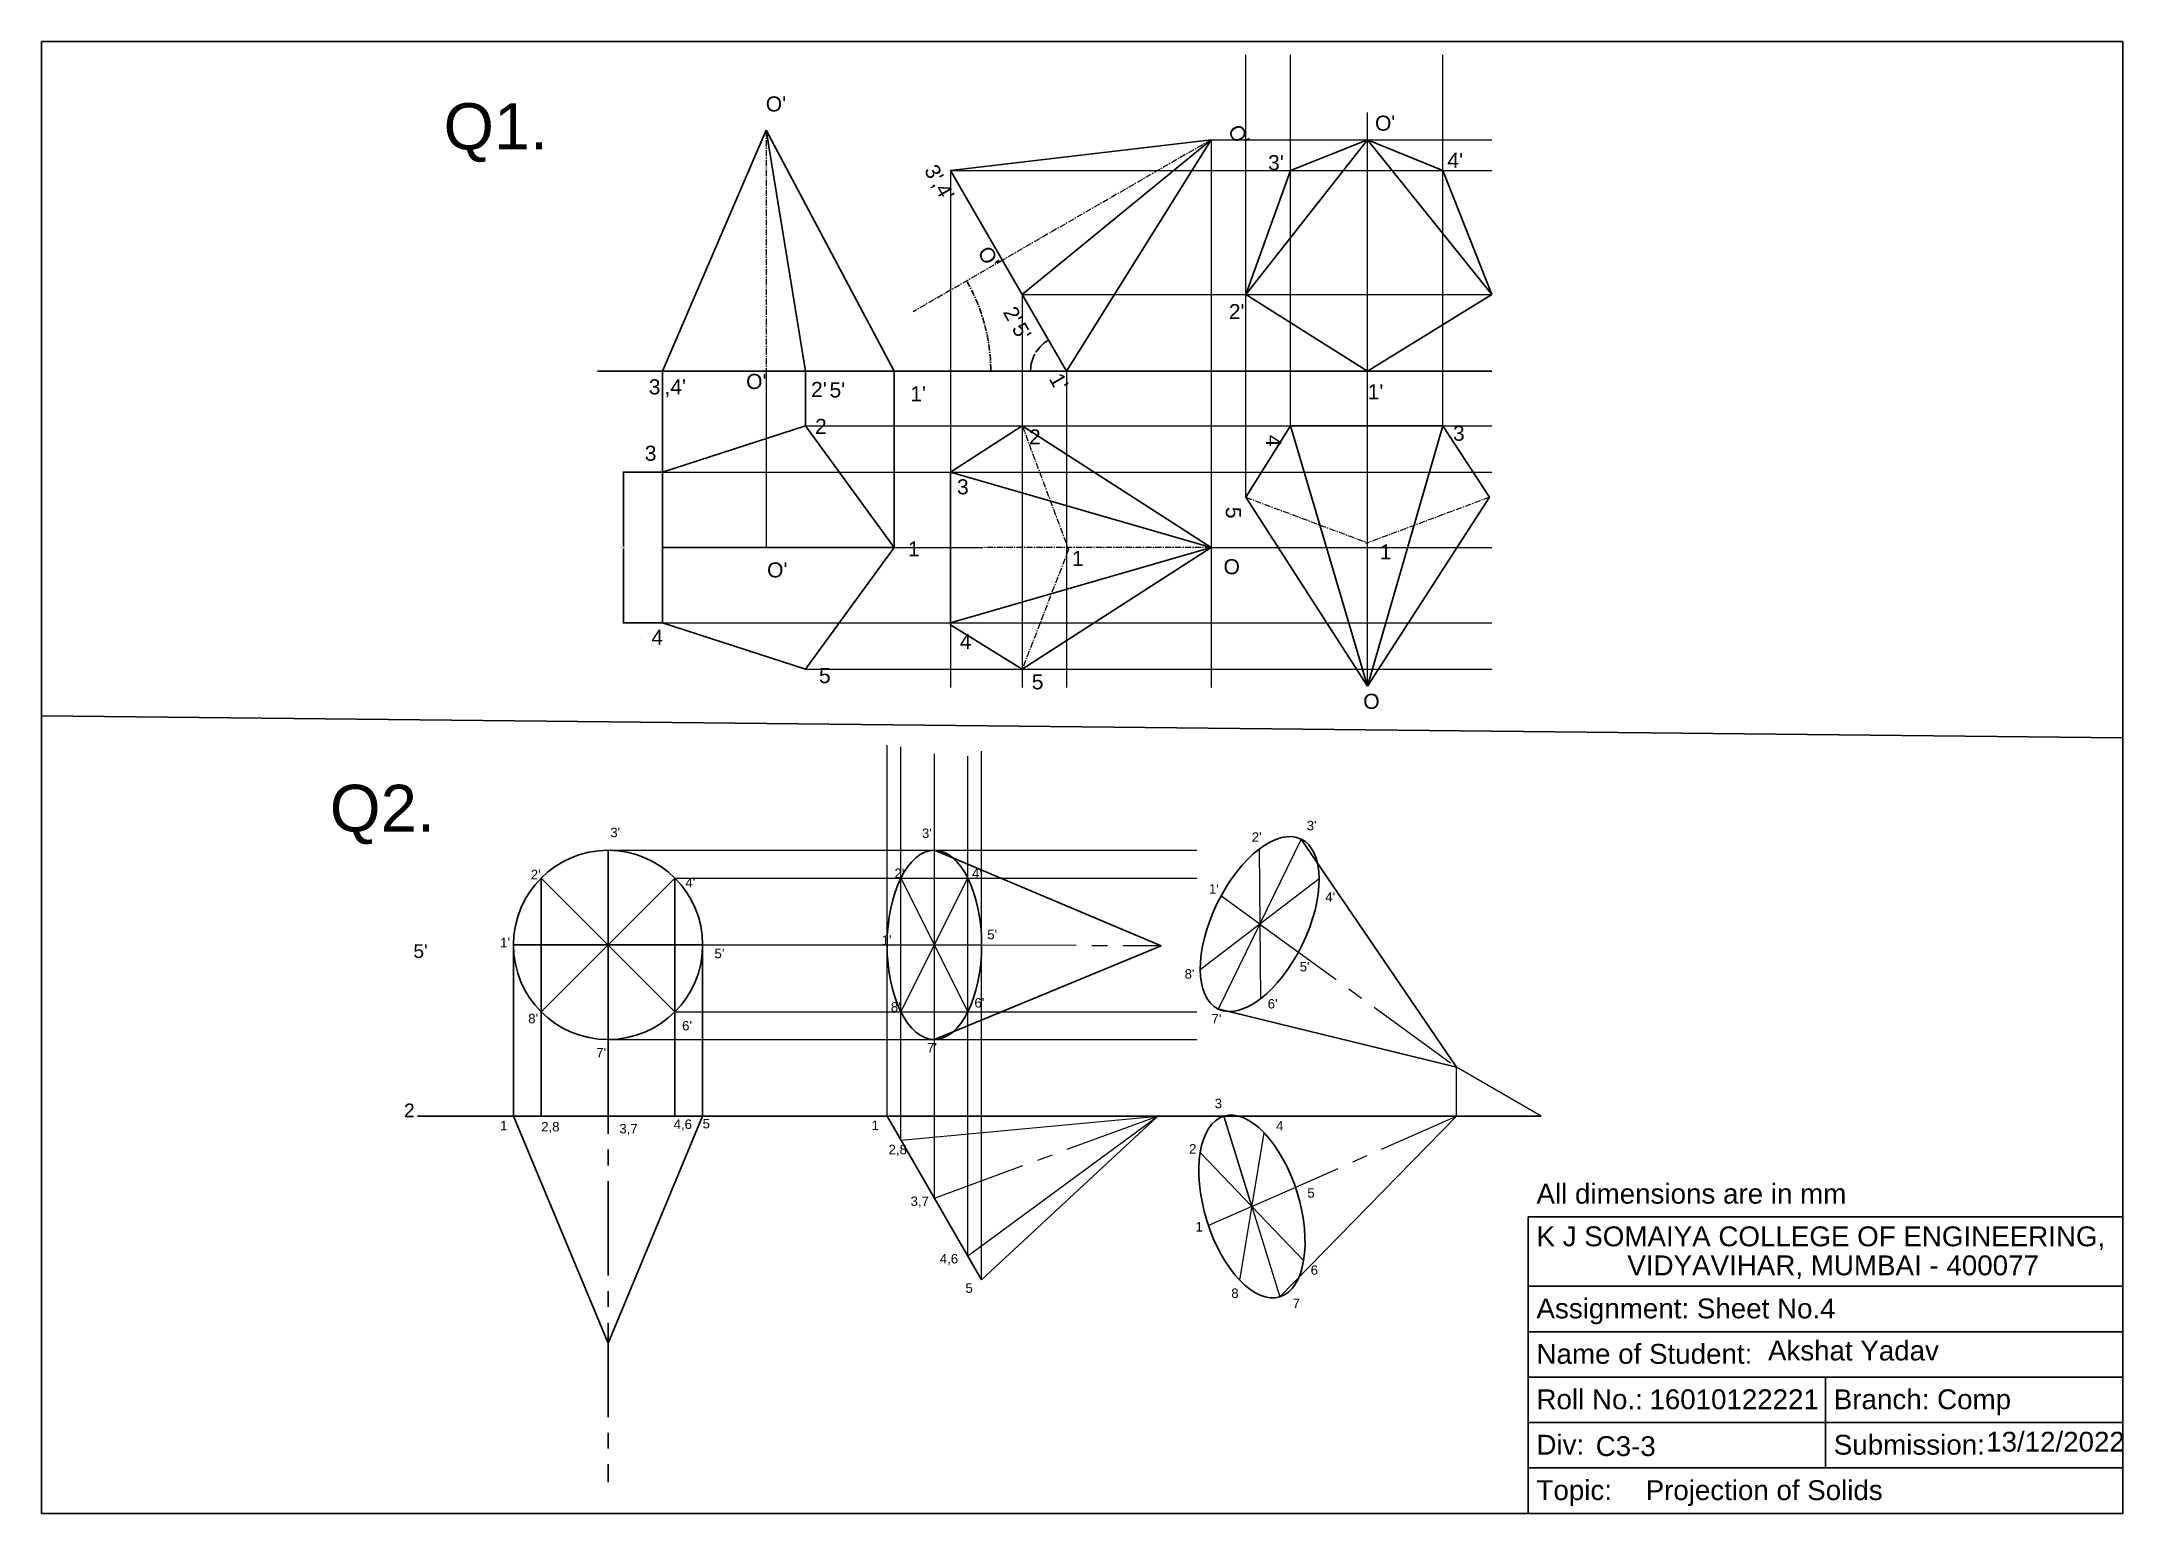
# Model space of a CAD drawing. Header units: millimetres. Extents: x 0 to 420, y 0 to 297.
import ezdxf

# ---------------------------------------------------------------- set-up
doc = ezdxf.new("R2010")
doc.units = ezdxf.units.MM
doc.linetypes.add('CENTER', pattern=[2, 1.25, -0.25, 0.25, -0.25])
doc.linetypes.add('CENTER2', pattern=[28.575, 19.05, -3.175, 3.175, -3.175])
doc.styles.get("Standard").update_dxf_attribs({"font": 'arial.ttf'})
doc.dimstyles.get("Standard").update_dxf_attribs({"dimtxt": 0.18, "dimasz": 0.18, "dimexe": 0.18, "dimexo": 0.0625, "dimgap": 0.09, "dimtad": 0, "dimtih": 1, "dimtoh": 1, "dimdec": 4, "dimzin": 0, "dimdsep": 46, "dimtxsty": 'Standard', "dimcen": 0.09, "dimadec": 0, "dimazin": 0, "dimtfac": 1, "dimtdec": 4, "dimtofl": 0, "dimtmove": 0, "dimatfit": 3, "dimfxl": 1, "dimtolj": 1, "dimtzin": 0, "dimarcsym": 0})

# ---------------------------------------------------------------- blocks, each defined once
blk = doc.blocks.new('*D7')
at = {"color": 0, "linetype": 'Continuous', "lineweight": -2, "transparency": 16777216}
for p, q in [((125.23, 210.11), (117.28, 210.11)), ((117.46, 209.93), (117.46, 195.1)), ((117.46, 179.9), (117.46, 194.73)), ((125.23, 179.72), (117.28, 179.72))]:
    blk.add_line(p, q, dxfattribs=at)
at = {"color": 0, "linetype": 'Continuous', "transparency": 16777216}
for points in [[(117.43, 209.93), (117.49, 209.93), (117.46, 210.11)], [(117.43, 179.9), (117.49, 179.9), (117.46, 179.72)]]:
    blk.add_solid(points, dxfattribs=at)
at = {"layer": 'Defpoints', "color": 0, "linetype": 'Continuous', "transparency": 16777216}
for p in [(125.29, 210.11), (117.46, 179.72), (125.29, 179.72)]:
    blk.add_point(p, dxfattribs=at)
at = {"color": 0, "linetype": 'Continuous', "lineweight": 9, "transparency": 16777216, "insert": (117.46, 194.92), "char_height": 0.18, "attachment_point": 5}
blk.add_mtext('\\A1;30.3839', dxfattribs=at)
blk = doc.blocks.new('*D8')
at = {"color": 0, "linetype": 'Continuous', "lineweight": -2, "transparency": 16777216}
for start, end in [(121.4249, 148.3229), (151.6492, 178.5751)]:
    blk.add_arc((206.82, 230.5), 7.24, start, end, dxfattribs=at)
at = {"color": 0, "linetype": 'Continuous', "transparency": 16777216}
for points in [[(203.03, 236.7), (203.06, 236.65), (203.2, 236.77)], [(199.62, 230.68), (199.56, 230.68), (199.58, 230.5)]]:
    blk.add_solid(points, dxfattribs=at)
at = {"layer": 'Defpoints', "color": 0, "linetype": 'Continuous', "transparency": 16777216}
for p in [(183.44, 270.99), (201.28, 235.15), (112.19, 230.5), (206.82, 230.5), (292.67, 230.5)]:
    blk.add_point(p, dxfattribs=at)
at = {"color": 0, "linetype": 'Continuous', "lineweight": 9, "transparency": 16777216, "insert": (200.55, 234.12), "char_height": 0.18, "attachment_point": 5}
blk.add_mtext('\\A1;60°', dxfattribs=at)
blk = doc.blocks.new('*D9')
at = {"color": 0, "linetype": 'CENTER', "lineweight": -2, "transparency": 16777216}
for start, end in [(15.2966, 29.7168), (0.2832, 14.7039)]:
    blk.add_arc((155.13, 230.5), 36.42, start, end, dxfattribs=at)
at = {"color": 0, "linetype": 'CENTER', "transparency": 16777216}
for points in [[(186.73, 248.54), (186.79, 248.57), (186.67, 248.71)], [(191.58, 230.68), (191.52, 230.68), (191.55, 230.5)]]:
    blk.add_solid(points, dxfattribs=at)
at = {"layer": 'Defpoints', "color": 0, "linetype": 'CENTER', "transparency": 16777216}
for p in [(193.9, 252.88), (175.88, 242.48), (191, 236.83), (112.19, 230.5), (292.67, 230.5)]:
    blk.add_point(p, dxfattribs=at)
at = {"color": 0, "linetype": 'CENTER', "lineweight": 9, "transparency": 16777216, "insert": (190.31, 239.93), "char_height": 0.18, "attachment_point": 5}
blk.add_mtext('\\A1;30°', dxfattribs=at)
blk = doc.blocks.new('*U15')
blk.add_line((0, 38.18), (0, 0))
blk = doc.blocks.new('*U16')
at = {"color": 0, "linetype": 'ByBlock', "lineweight": -2, "transparency": 16777216}
blk.add_blockref('*U15', (38.43, 95.63), dxfattribs=at)
for p, rotation in [((38.43, 133.8), 180), ((51.93, 101.22), 44.99999999999999), ((51.93, 128.21), 134.9999999999999), ((24.93, 128.21), 225), ((24.93, 101.22), 314.9999999999999), ((57.52, 114.71), 90), ((19.34, 114.71), 270)]:
    blk.add_blockref('*U15', p, dxfattribs=dict(at, rotation=rotation))

msp = doc.modelspace()

# ---------------------------------------------------------------- linework, layer by layer
for p, q in [((0, 297), (420, 297)), ((0, 0), (0, 297)), ((420, 297), (420, 0)), ((420, 297), (420, 0)), ((112.18746, 230.50158), (292.66789, 230.50158)), ((125.29115, 210.10809), (125.29115, 230.50158)), ((154.18797, 219.49723), (154.18797, 230.50158)), ((172.04718, 194.91613), (172.04718, 230.50158)), ((125.29115, 194.91613), (172.04718, 194.91613)), ((420, 156.4882), (0, 160.91545)), ((420, 0), (420, 156.4882)), ((114.30495, 114.71481), (114.30495, 133.80266)), ((100.80781, 128.21196), (100.80781, 80.16895)), ((127.8021, 128.21196), (127.8021, 80.16895)), ((114.30495, 114.71481), (95.21711, 114.71481)), ((95.21711, 114.71481), (133.3928, 114.71481)), ((95.21711, 114.71481), (95.21711, 80.16895)), ((133.3928, 114.71481), (133.3928, 80.16895)), ((75.87407, 80.16895), (302.63767, 80.16895)), ((300, 59.8232), (420, 59.8232)), ((300, 0), (300, 59.8232)), ((420, 55), (420, 0)), ((300, 45.83333), (420, 45.83333)), ((300, 36.66667), (420, 36.66667)), ((300, 27.5), (420, 27.5)), ((360, 27.5), (360, 9.16667)), ((300, 18.33333), (420, 18.33333)), ((300, 9.16667), (420, 9.16667)), ((420, 0), (0, 0)), ((420, 0), (0, 0)), ((420, 0), (300, 0))]:
    msp.add_line(p, q)
at = {"lineweight": 9}
for p, q in [((243.02805, 205.04882), (243.02805, 294.30779)), ((252.00525, 219.49723), (252.00525, 294.30779)), ((282.8011, 219.49723), (282.8011, 294.30779)), ((267.60915, 166.94109), (267.60915, 282.67021)), ((235.99904, 277.19209), (292.66789, 277.19209)), ((183.44289, 270.99349), (292.66789, 270.99349))]:
    msp.add_line(p, q, dxfattribs=at)
at = {"lineweight": 30}
for p, q in [((146.20109, 279.11584), (125.29115, 230.50158)), ((235.99904, 277.19209), (183.44289, 270.99349)), ((252.00525, 219.49723), (267.60915, 166.94109)), ((267.60915, 166.94109), (282.8011, 219.49723)), ((183.44289, 210.10809), (235.99904, 194.91613)), ((235.99904, 194.91613), (183.44289, 179.72418)), ((254.20085, 136.07855), (285.55896, 90.02935)), ((180.16377, 133.80266), (225.90418, 114.54669)), ((180.16377, 95.62697), (225.90418, 114.54669)), ((237.35224, 101.82298), (285.55896, 90.02935)), ((95.21711, 80.16895), (133.3928, 80.16895)), ((95.21711, 80.16895), (114.30499, 34.35814)), ((133.3928, 80.16895), (114.30499, 34.35814)), ((170.61984, 80.16895), (189.70769, 47.10783)), ((170.61984, 80.16895), (225.27002, 80.16895)), ((189.70769, 47.10783), (225.27002, 80.16895)), ((238.60672, 80.16895), (285.55896, 80.16895)), ((249.89457, 43.70023), (285.55896, 80.16895))]:
    msp.add_line(p, q, dxfattribs=at)
at = {"linetype": 'Continuous', "lineweight": 30}
for p, q in [((146.20109, 279.11584), (154.18797, 230.50158)), ((146.20109, 279.11584), (172.04718, 230.50158)), ((235.99904, 277.19209), (197.8913, 245.96812)), ((235.99904, 277.19209), (206.82091, 230.50158)), ((267.60915, 277.19209), (243.02805, 245.96812)), ((267.60915, 277.19209), (252.00525, 270.99349)), ((282.8011, 270.99349), (267.60915, 277.19209)), ((267.60915, 277.19209), (292.66789, 245.96812)), ((183.44289, 270.99349), (206.82091, 230.50158)), ((252.00525, 270.99349), (243.02805, 245.96812)), ((292.66789, 245.96812), (282.8011, 270.99349)), ((243.02805, 245.96812), (267.60915, 230.50158)), ((267.60915, 230.50158), (292.66789, 245.96812)), ((125.29115, 230.50158), (172.04718, 230.50158)), ((197.8913, 219.49723), (183.44289, 210.10809)), ((197.8913, 219.49723), (235.99904, 194.91613)), ((252.00525, 219.49723), (243.02805, 205.04882)), ((282.8011, 219.49723), (252.00525, 219.49723)), ((292.19025, 205.04882), (282.8011, 219.49723)), ((183.44289, 210.10809), (183.44289, 179.31223)), ((243.02805, 205.04882), (267.60915, 166.94109)), ((292.19025, 205.04882), (267.60915, 166.94109)), ((197.8913, 170.33503), (235.99904, 194.91613)), ((183.44289, 179.31223), (197.8913, 170.33503))]:
    msp.add_line(p, q, dxfattribs=at)
at = {"linetype": 'CENTER', "lineweight": 9}
for p, q in [((146.20109, 279.11584), (146.20109, 230.50158)), ((235.99904, 277.19209), (193.89786, 252.88496)), ((193.89786, 252.88496), (175.87711, 242.48067)), ((197.8913, 219.49723), (207.23486, 194.50218)), ((267.60915, 166.94109), (267.60915, 212.92368)), ((243.02805, 205.04882), (267.60915, 195.86)), ((292.19025, 205.04882), (267.19519, 195.70526)), ((235.99904, 194.91613), (190.01644, 194.91613)), ((207.23486, 194.50218), (197.8913, 170.33503))]:
    msp.add_line(p, q, dxfattribs=at)
at = {"linetype": 'Continuous', "lineweight": 9}
for p, q in [((235.99904, 277.19209), (235.99904, 166.69537)), ((183.44289, 270.99349), (183.44289, 166.69537)), ((197.8913, 245.96812), (197.8913, 166.69537)), ((197.8913, 245.96812), (292.66789, 245.96812)), ((146.20109, 230.50158), (146.20109, 194.91613)), ((206.82091, 230.50158), (206.82091, 166.69537)), ((154.18797, 219.49723), (292.66789, 219.49723)), ((125.29115, 210.10809), (292.66789, 210.10809)), ((125.29115, 194.91613), (190.01644, 194.91613)), ((206.82091, 194.91613), (207.08012, 194.91613)), ((235.99904, 194.91613), (292.66789, 194.91613)), ((125.29115, 179.72418), (292.66789, 179.72418)), ((154.18797, 170.33503), (292.66789, 170.33503))]:
    msp.add_line(p, q, dxfattribs=at)
at = {"lineweight": 0}
for p, q in [((170.61984, 80.16895), (170.61984, 154.99967)), ((173.41519, 75.32726), (173.41519, 154.65864)), ((180.16377, 63.63839), (180.16377, 153.29451)), ((186.91234, 51.94952), (186.91234, 152.78296)), ((189.70769, 47.10783), (189.70769, 153.80606)), ((254.20085, 136.07855), (237.43784, 101.78008)), ((114.30495, 133.80266), (233.11358, 133.80266)), ((245.68279, 134.01896), (245.95589, 103.83966)), ((127.8021, 128.21196), (233.11358, 128.21196)), ((173.41519, 128.21196), (186.91234, 101.21767)), ((173.41519, 101.21767), (186.91234, 128.21196)), ((233.82955, 109.76628), (257.80913, 128.09234)), ((245.81938, 118.92497), (238.01025, 124.60318)), ((133.3928, 114.71481), (189.70769, 114.71481)), ((127.8021, 101.21767), (233.11358, 101.21767)), ((114.30495, 95.62697), (233.11358, 95.62697)), ((285.55896, 80.16895), (285.55896, 90.02935)), ((302.63767, 80.16895), (285.55896, 90.02935)), ((173.41519, 75.32726), (225.27002, 80.16895)), ((186.91234, 51.94952), (225.27002, 80.16895)), ((244.25064, 61.93459), (238.60672, 80.16895)), ((238.60672, 80.16895), (249.89457, 43.70023)), ((241.79468, 47.04552), (246.70661, 76.82366)), ((233.81297, 72.8328), (254.68832, 51.03638)), ((244.25064, 61.93459), (235.4757, 58.06114))]:
    msp.add_line(p, q, dxfattribs=at)
at = {"linetype": 'CENTER2', "lineweight": 0}
for p, q in [((245.81938, 118.92497), (285.55896, 90.02935)), ((189.70769, 114.71481), (225.85393, 114.56784)), ((180.16377, 63.63839), (225.27002, 80.16895)), ((244.25064, 61.93459), (285.55896, 80.16895))]:
    msp.add_line(p, q, dxfattribs=at)
at = {"linetype": 'CENTER2'}
msp.add_line((114.30495, 95.62697), (114.30495, 6.27718), dxfattribs=at)
at = {"lineweight": 30}
msp.add_lwpolyline([(125.29115, 210.10809), (125.29115, 179.72418), (154.18797, 170.33503), (172.04718, 194.91613), (154.18797, 219.49723)], close=True, dxfattribs=at)
msp.add_circle((114.30495, 114.71481), 19.08785, dxfattribs=at)
for centre, major_axis in [((245.81934, 118.92931), (-8.3815, -17.14923)), ((180.16377, 114.71481), (0, -19.08785)), ((244.25064, 61.93459), (5.64393, -18.23436))]:
    msp.add_ellipse(centre, major_axis=major_axis, ratio=0.5, dxfattribs=at)

# ---------------------------------------------------------------- block references
msp.add_blockref('*U16', (75.87407, 0), dxfattribs=at)

# ---------------------------------------------------------------- texts
for s, height, p in [('All dimensions are in mm', 4.0079079, (301.67805, 62.50567)), ('K J SOMAIYA COLLEGE OF ENGINEERING, ', 4.0079079, (301.67805, 53.89784)), ('VIDYAVIHAR, MUMBAI - 400077', 4.0079079, (320.01436, 48.04583)), ('Assignment: Sheet No.4', 4.0079079, (301.67805, 39.34914)), ('Name of Student: ', 4.0079079, (301.67805, 30.18247)), ('Akshat Yadav', 4, (348.40776, 30.85174)), ('Roll No.:  ', 4.0079079, (301.67805, 21.0158)), ('Branch: Comp ', 4.0079079, (361.67805, 21.0158)), ('Div: ', 4.007908, (301.67805, 11.84914)), ('C3-3', 4, (313.63579, 11.57101)), ('Submission: ', 4.0079079, (361.67805, 11.84914)), ('13/12/2022', 4, (392.43608, 12.45964)), ('Topic:  ', 4.007908, (301.67805, 2.68247)), ('Projection of Solids', 4, (323.7106, 2.68247))]:
    msp.add_text(s, height=height).set_placement(p)
at = {"linetype": 'Continuous', "lineweight": 9, "attachment_point": 1}
for s, width, gutter_width, insert, char_height in [("O'", 30.1322847, 0.60768, (146.13981, 285.95313), 3.038391), ("3'", 12.8545291, 0.60768, (247.50996, 274.0982), 3.038391), ("2'", 12.8545291, 0.60768, (239.59231, 244.04525), 3.038391), ("3',4'", 11.9829166, 0.60768, (122.52435, 228.85235), 3.038391), ("O'", 30.1322847, 0.60768, (142.17504, 229.94104), 3.038391), ("2'", 14.1783284, 0.60768, (155.27766, 228.32024), 3.038391), ("5'", 13.5806385, 0.60768, (159.00568, 228.21776), 3.038391), ("1'", 14.1783284, 0.60768, (175.30798, 227.45076), 3.038391), ("1'", 12.8545291, 0.60768, (267.60915, 227.85647), 3.038391), ('2', 14.1783284, 0.60768, (156.07652, 220.87064), 3.03839), ('2', 12.8545291, 0.60768, (199.26431, 218.75201), 3.03839), ('3', 12.8545291, 0.60768, (284.82533, 219.48698), 3.03839), ('3', 12.8545291, 0.60768, (184.73311, 208.6802), 3.03839), ('1', 31.1555837, 0.60768, (178.16939, 201.4747), 0.12154), ('1', 14.1783284, 0.60768, (174.82532, 196.14458), 3.03839), ('1', 12.8545291, 0.60768, (207.92714, 194.21542), 3.03839), ('1', 12.8545291, 0.60768, (270.04069, 195.54523), 3.03839), ("O'", 30.1322847, 0.60768, (146.40413, 191.91207), 3.038391), ('4', 10.3851941, 0.60768, (120.92663, 176.70515), 0.12154), ('4', 8.2548979, 0.60768, (121.72549, 179.09967), 0.12154), ('4', 9.5863339, 0.60768, (123.05693, 178.3015), 3.03839), ('4', 12.8545291, 0.60768, (185.292, 177.46312), 3.03839), ('5', 13.5806385, 0.60768, (156.87538, 170.58584), 3.03839), ('5', 12.8545291, 0.60768, (199.8232, 169.33272), 3.03839), ("5'", 11.6699951, 0.55168, (75.03705, 114.83702), 2.758406), ('2', 11.6699951, 0.55168, (73.13396, 82.70523), 2.75841)]:
    msp.add_mtext_dynamic_manual_height_columns(s, width=width, gutter_width=gutter_width, heights=[0], dxfattribs=dict(at, insert=insert, char_height=char_height))
at = {"attachment_point": 1}
for s, width, gutter_width, insert, char_height in [('Q1.', 184.1571766, 46.7368, (81.12648, 284.58047), 9.347361), ('Q2.', 147.2715528, 47.18874, (58.15419, 147.03456), 9.437749), ('16010122221', 116.8514549, 12.5, (324.48109, 25.02384), 4)]:
    msp.add_mtext_dynamic_manual_height_columns(s, width=width, gutter_width=gutter_width, heights=[0], dxfattribs=dict(at, insert=insert, char_height=char_height))
at = {"linetype": 'Continuous', "lineweight": 9, "attachment_point": 1}
for s, width, insert, char_height, rotation in [("O'", 30.1322847, (269.05951, 282.02484), 3.038391, 1.4061733), ("O'", 30.1322847, (241.88967, 280.6638), 3.038391, 300), ("4'", 12.8545291, (283.72071, 274.60812), 3.038391, 358.7245214), ("3',4'", 11.9829166, (180.63122, 272.565), 3.038391, 300), ("O'", 30.1322847, (191.39939, 256.09135), 3.038391, 300), ("2'", 14.1783284, (196.54705, 243.93374), 3.038391, 300), ("5'", 13.5806385, (198.3223, 240.65394), 3.038391, 300), ("1'", 14.1783284, (205.80921, 230.50158), 3.038391, 300), ('4', 12.8545291, (250.15614, 217.64812), 3.03839, 270), ('5', 12.8545291, (242.02574, 203.11692), 3.03839, 270), ('O', 30.1322847, (238.52432, 192.55554), 3.03839, 0.1265543), ('O', 30.1322847, (266.64619, 165.30657), 3.03839, 2.9314342)]:
    msp.add_mtext_dynamic_manual_height_columns(s, width=width, gutter_width=0.60768, heights=[0], dxfattribs=dict(at, insert=insert, char_height=char_height, rotation=rotation))
at = {"linetype": 'Continuous', "lineweight": 9, "insert": (121.72549, 215.46152), "char_height": 3.03839, "width": 2.0891528, "attachment_point": 1}
msp.add_mtext('3', dxfattribs=at)
at = {"lineweight": 30, "attachment_point": 1}
for s, insert, char_height in [("3'", (255.30869, 139.75372), 1.908785), ("3'", (114.76649, 138.38134), 1.908785), ("3'", (177.66093, 138.20346), 1.908785), ("2'", (244.21838, 137.43409), 1.908785), ("2'", (98.71621, 129.87747), 1.908785), ("4'", (129.91985, 128.21196), 1.908785), ("2'", (172.11935, 130.12855), 1.908785), ("4'", (187.7529, 130.12855), 1.908785), ("1'", (235.57117, 126.96041), 1.908785), ("4'", (259.04845, 125.32048), 1.908785), ("5'", (190.83842, 117.76624), 1.908785), ("1'", (92.52966, 116.15982), 1.908785), ("5'", (135.79041, 113.93767), 1.908785), ("1'", (169.53035, 116.63141), 1.908785), ("8'", (230.6708, 109.82094), 1.908785), ("5'", (253.89017, 111.27385), 1.908785), ("8'", (98.18994, 100.81838), 1.908785), ("8'", (171.37252, 103.13426), 1.908785), ("6'", (188.24942, 103.98435), 1.908785), ("6'", (247.44232, 103.7995), 1.908785), ("6'", (129.25595, 99.35848), 1.908785), ("7'", (236.087, 100.80017), 1.908785), ("7'", (111.93635, 93.93831), 1.908785), ("7'", (178.69005, 94.92911), 1.908785), ('3', (236.73178, 83.6607), 1.90878), ('1', (92.52966, 79.1913), 1.90878), ('2,8', (100.80781, 78.98928), 1.908785), ('3,7', (116.58587, 78.58526), 1.908785), ('4,6', (127.54721, 79.48451), 1.908785), ('5', (133.3928, 79.59533), 1.90878), ('1', (167.48185, 79.27919), 1.90878), ('4', (249.11166, 79.15032), 1.90878), ('2,8', (170.92012, 74.38284), 1.908785), ('2', (231.5735, 74.51106), 1.90878), ('3,7', (175.3692, 63.94387), 1.908785), ('5', (255.43056, 65.61916), 1.90878), ('1', (232.86307, 58.78915), 1.90878), ('4,6', (181.25768, 52.34573), 1.908785), ('5', (186.43854, 46.4178), 1.90878), ('6', (256.11151, 50.05738), 1.90878), ('8', (240.08467, 45.38686), 1.90878), ('7', (252.46454, 43.32497), 1.90878)]:
    msp.add_mtext_dynamic_manual_height_columns(s, width=8.8947302, gutter_width=9.54392, heights=[0], dxfattribs=dict(at, insert=insert, char_height=char_height))

# ---------------------------------------------------------------- dimensions: what is measured, and where the dimension line sits
at = {"linetype": 'Continuous', "lineweight": 9}
dim = msp.add_angular_dim_2l(base=(201.2762, 235.15414), line1=((112.18746, 230.50158), (292.66789, 230.50158)), line2=((183.44289, 270.99349), (206.82091, 230.50158)), dimstyle='Standard', dxfattribs=at)
dim.commit()
dim.dimension.update_dxf_attribs({"geometry": '*D8', "text_midpoint": (200.55253, 234.12063)})
at = {"linetype": 'CENTER', "lineweight": 9}
dim = msp.add_angular_dim_2l(base=(190.99734, 236.82619), line1=((112.18746, 230.50158), (292.66789, 230.50158)), line2=((193.89786, 252.88496), (175.87711, 242.48067)), dimstyle='Standard', dxfattribs=at)
dim.commit()
dim.dimension.update_dxf_attribs({"geometry": '*D9', "text_midpoint": (190.30962, 239.92828)})
at = {"linetype": 'Continuous', "lineweight": 9}
dim = msp.add_linear_dim(base=(117.45595, 179.72418), p1=(125.29115, 210.10809), p2=(125.29115, 179.72418), angle=90, dimstyle='Standard', dxfattribs=at)
dim.commit()
dim.dimension.update_dxf_attribs({"geometry": '*D7', "text_midpoint": (117.45595, 194.91613)})

doc.saveas('drawing.dxf')
